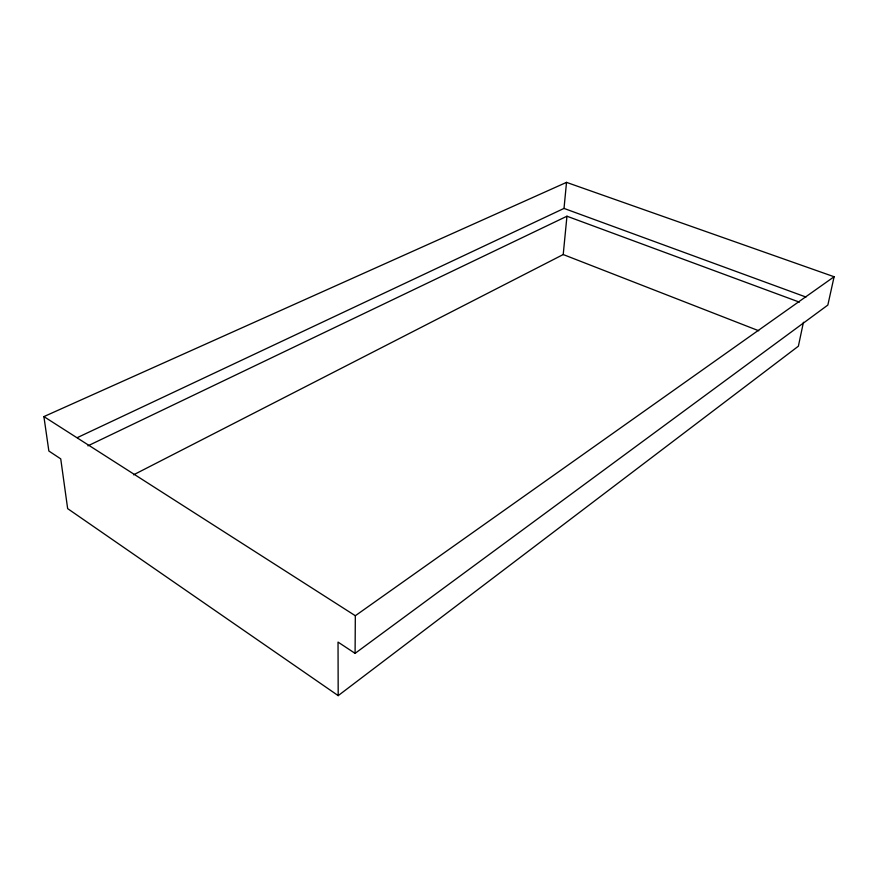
<?xml version="1.0" encoding="UTF-8"?>
<svg xmlns="http://www.w3.org/2000/svg" width="878" height="878" viewBox="0 0 878 878"><rect width="100%" height="100%" fill="white"/><g stroke="black" fill="none" stroke-linecap="round" stroke-linejoin="round"><path stroke-width="1.32" d="M338.195 695.628L338.03 642.092L355.085 653.364L355.327 615.73L834.1 276.746L566.519 182.372L43.9 416.6L48.861 451.029L60.736 458.876L67.65 508.625L338.195 695.628L798.376 346.206L803.436 322.27M77.341 437.606L564.016 208.415L566.519 182.372M133.555 474.833L563.215 254.543L566.958 216.218L799.375 302.131M834.1 276.746L827.844 305.061L355.085 653.364M87.899 445.848L566.958 216.218M564.016 208.415L805.971 297.049M563.215 254.543L758.757 330.765M43.9 416.6L355.327 615.73"/></g></svg>
